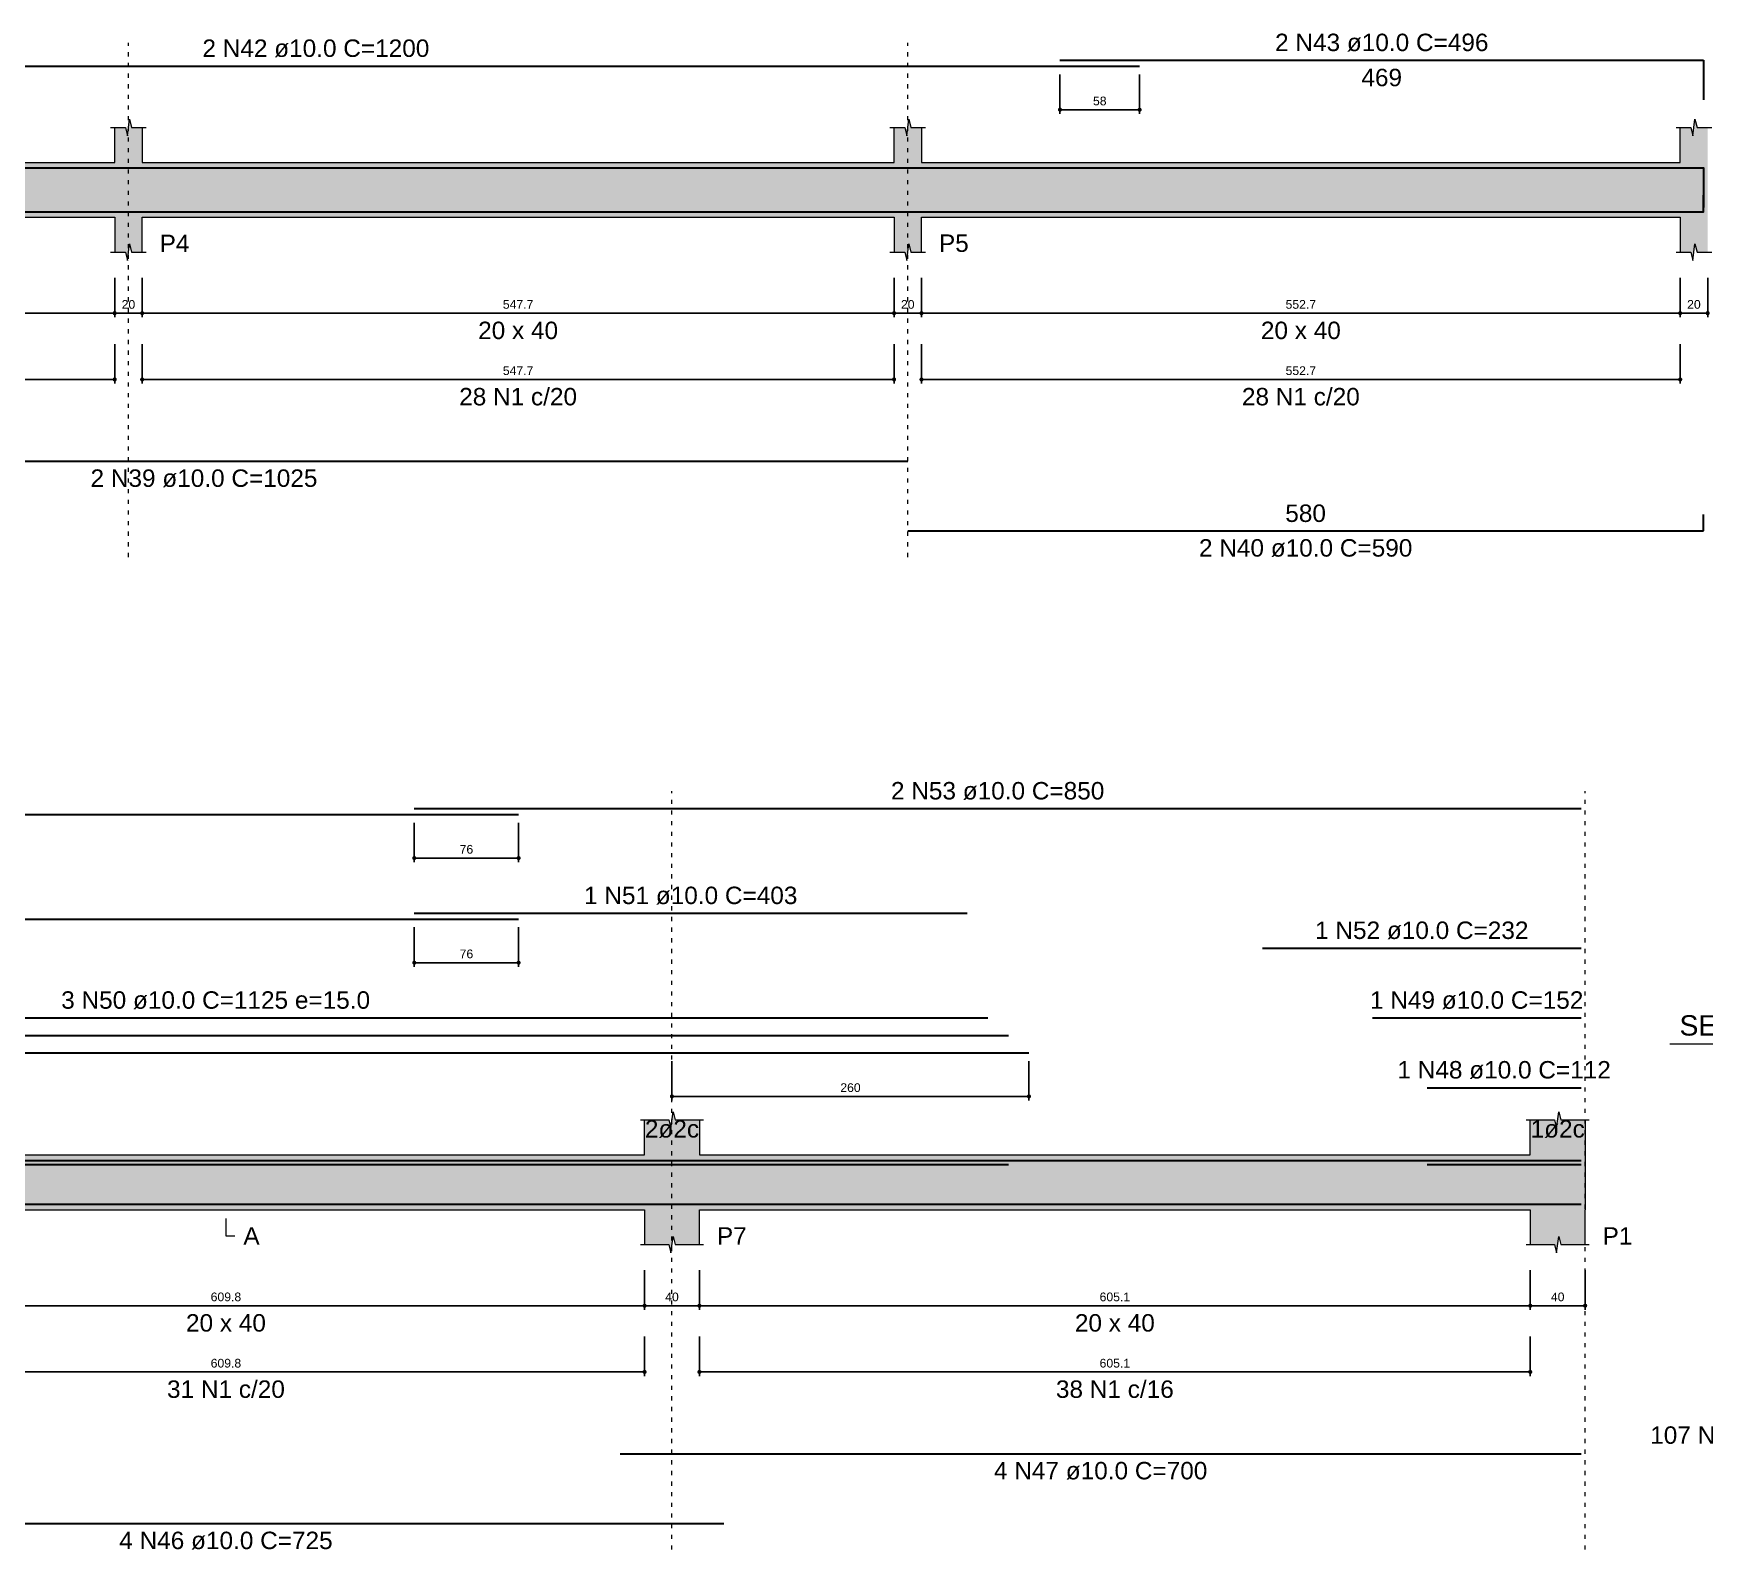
# Model space of a CAD drawing. Header units: millimetres. Extents: x 180 to 11148, y -1598 to 1045.
# Drawn here: x 1876.5 to 1917.08, y 3.89 to 40.71 of the extents above; entities that cross this region are included whole.
import ezdxf

# ---------------------------------------------------------------- set-up
doc = ezdxf.new("R2010")
doc.units = ezdxf.units.MM
doc.header["$MEASUREMENT"] = 0
doc.linetypes.add('DOT2', pattern=[3.175, 0, -3.175])
for name, color, linetype, lineweight in [('Descrição da armadura', 7, 'Continuous', 5), ('DT-Barras na forma', 2, 'Continuous', 30), ('DT-Barras rebatidas', 2, 'Continuous', 30), ('DT-Cotas', 9, 'Continuous', 5), ('DT-Forma', 5, 'Continuous', 5), ('DT-Hachura forma vigas', 252, 'Continuous', 5), ('DT-Pontilhado', 9, 'DOT2', 5), ('DT-Textos', 7, 'Continuous', 5), ('Textos armaduras', 7, 'Continuous', 5)]:
    doc.layers.add(name, color=color, linetype=linetype, lineweight=lineweight)
doc.styles.add('Arial', font='arial.ttf')
doc.dimstyles.new('UM_30.000000', dxfattribs={"dimtxt": 0.18, "dimasz": 0.1, "dimexe": 0.1, "dimexo": 0.2, "dimgap": 0, "dimtad": 1, "dimtih": 1, "dimtoh": 1, "dimdec": 1, "dimlfac": 30, "dimzin": 0, "dimdsep": 46, "dimtxsty": 'Standard', "dimcen": 0.09, "dimdle": 0.1, "dimadec": 1, "dimazin": 2, "dimtfac": 1, "dimtdec": 4, "dimtofl": 0, "dimtmove": 0, "dimatfit": 3, "dimfxl": 1, "dimtolj": 1, "dimarcsym": 0})

# ---------------------------------------------------------------- blocks, each defined once
blk = doc.blocks.new('_Dot')
at = {"color": 0, "linetype": 'ByBlock', "lineweight": -2}
blk.add_line((-0.5, 0), (-1, 0), dxfattribs=at)
at = {"color": 0, "linetype": 'ByBlock', "const_width": 0.5}
blk.add_lwpolyline([(-0.25, 0, 1), (0.25, 0, 1)], format="xyb", close=True, dxfattribs=at)
blk = doc.blocks.new('*D598')
at = {"layer": 'Defpoints', "color": 0, "transparency": 16777216}
for p in [(1865.143, 34.976), (1878.474, 34.976), (1878.474, 33.917)]:
    blk.add_point(p, dxfattribs=at)
at = {"layer": 'DT-Cotas', "color": 0, "lineweight": -2, "transparency": 16777216}
for p, q in [((1865.143, 34.776), (1865.143, 33.817)), ((1878.474, 34.776), (1878.474, 33.817)), ((1865.243, 33.917), (1878.374, 33.917))]:
    blk.add_line(p, q, dxfattribs=at)
at = {"layer": 'DT-Cotas', "color": 0, "lineweight": -2, "transparency": 16777216, "xscale": 0.1000000014901161, "yscale": 0.1000000014901161, "zscale": 0.1000000014901161, "rotation": 180}
blk.add_blockref('_Dot', (1865.143, 33.917), dxfattribs=at)
at = {"layer": 'DT-Cotas', "color": 0, "lineweight": -2, "transparency": 16777216, "xscale": 0.1000000014901161, "yscale": 0.1000000014901161, "zscale": 0.1000000014901161}
blk.add_blockref('_Dot', (1878.474, 33.917), dxfattribs=at)
at = {"layer": 'DT-Cotas', "transparency": 16777216, "insert": (1871.809, 34.129), "char_height": 0.2118, "attachment_point": 5, "rotation": 0.0057, "style": 'Arial'}
blk.add_mtext('\\A1;399.9', dxfattribs=at)
blk = doc.blocks.new('*D599')
at = {"layer": 'Defpoints', "color": 0, "transparency": 16777216}
for p in [(1878.474, 34.976), (1879.141, 34.976), (1879.141, 33.917)]:
    blk.add_point(p, dxfattribs=at)
at = {"layer": 'DT-Cotas', "color": 0, "lineweight": -2, "transparency": 16777216}
for p, q in [((1878.474, 34.776), (1878.474, 33.817)), ((1879.141, 34.776), (1879.141, 33.817)), ((1878.574, 33.917), (1879.041, 33.917))]:
    blk.add_line(p, q, dxfattribs=at)
at = {"layer": 'DT-Cotas', "color": 0, "lineweight": -2, "transparency": 16777216, "xscale": 0.1000000014901161, "yscale": 0.1000000014901161, "zscale": 0.1000000014901161, "rotation": 180}
blk.add_blockref('_Dot', (1878.474, 33.917), dxfattribs=at)
at = {"layer": 'DT-Cotas', "color": 0, "lineweight": -2, "transparency": 16777216, "xscale": 0.1000000014901161, "yscale": 0.1000000014901161, "zscale": 0.1000000014901161}
blk.add_blockref('_Dot', (1879.141, 33.917), dxfattribs=at)
at = {"layer": 'DT-Cotas', "transparency": 16777216, "insert": (1878.808, 34.129), "char_height": 0.2118, "attachment_point": 5, "rotation": 0.0057, "style": 'Arial'}
blk.add_mtext('\\A1;20', dxfattribs=at)
blk = doc.blocks.new('*D600')
at = {"layer": 'Defpoints', "color": 0, "transparency": 16777216}
for p in [(1879.141, 34.976), (1897.397, 34.976), (1897.397, 33.917)]:
    blk.add_point(p, dxfattribs=at)
at = {"layer": 'DT-Cotas', "color": 0, "lineweight": -2, "transparency": 16777216}
for p, q in [((1879.141, 34.776), (1879.141, 33.817)), ((1897.397, 34.776), (1897.397, 33.817)), ((1879.241, 33.917), (1897.297, 33.917))]:
    blk.add_line(p, q, dxfattribs=at)
at = {"layer": 'DT-Cotas', "color": 0, "lineweight": -2, "transparency": 16777216, "xscale": 0.1000000014901161, "yscale": 0.1000000014901161, "zscale": 0.1000000014901161, "rotation": 180}
blk.add_blockref('_Dot', (1879.141, 33.917), dxfattribs=at)
at = {"layer": 'DT-Cotas', "color": 0, "lineweight": -2, "transparency": 16777216, "xscale": 0.1000000014901161, "yscale": 0.1000000014901161, "zscale": 0.1000000014901161}
blk.add_blockref('_Dot', (1897.397, 33.917), dxfattribs=at)
at = {"layer": 'DT-Cotas', "transparency": 16777216, "insert": (1888.269, 34.129), "char_height": 0.2118, "attachment_point": 5, "rotation": 0.0057, "style": 'Arial'}
blk.add_mtext('\\A1;547.7', dxfattribs=at)
blk = doc.blocks.new('*D601')
at = {"layer": 'Defpoints', "color": 0, "transparency": 16777216}
for p in [(1897.397, 34.976), (1898.063, 34.976), (1898.063, 33.917)]:
    blk.add_point(p, dxfattribs=at)
at = {"layer": 'DT-Cotas', "color": 0, "lineweight": -2, "transparency": 16777216}
for p, q in [((1897.397, 34.776), (1897.397, 33.817)), ((1898.063, 34.776), (1898.063, 33.817)), ((1897.497, 33.917), (1897.963, 33.917))]:
    blk.add_line(p, q, dxfattribs=at)
at = {"layer": 'DT-Cotas', "color": 0, "lineweight": -2, "transparency": 16777216, "xscale": 0.1000000014901161, "yscale": 0.1000000014901161, "zscale": 0.1000000014901161, "rotation": 180}
blk.add_blockref('_Dot', (1897.397, 33.917), dxfattribs=at)
at = {"layer": 'DT-Cotas', "color": 0, "lineweight": -2, "transparency": 16777216, "xscale": 0.1000000014901161, "yscale": 0.1000000014901161, "zscale": 0.1000000014901161}
blk.add_blockref('_Dot', (1898.063, 33.917), dxfattribs=at)
at = {"layer": 'DT-Cotas', "transparency": 16777216, "insert": (1897.73, 34.129), "char_height": 0.2118, "attachment_point": 5, "rotation": 0.0057, "style": 'Arial'}
blk.add_mtext('\\A1;20', dxfattribs=at)
blk = doc.blocks.new('*D602')
at = {"layer": 'Defpoints', "color": 0, "transparency": 16777216}
for p in [(1898.063, 34.976), (1916.485, 34.976), (1916.485, 33.917)]:
    blk.add_point(p, dxfattribs=at)
at = {"layer": 'DT-Cotas', "color": 0, "lineweight": -2, "transparency": 16777216}
for p, q in [((1898.063, 34.776), (1898.063, 33.817)), ((1916.485, 34.776), (1916.485, 33.817)), ((1898.163, 33.917), (1916.385, 33.917))]:
    blk.add_line(p, q, dxfattribs=at)
at = {"layer": 'DT-Cotas', "color": 0, "lineweight": -2, "transparency": 16777216, "xscale": 0.1000000014901161, "yscale": 0.1000000014901161, "zscale": 0.1000000014901161, "rotation": 180}
blk.add_blockref('_Dot', (1898.063, 33.917), dxfattribs=at)
at = {"layer": 'DT-Cotas', "color": 0, "lineweight": -2, "transparency": 16777216, "xscale": 0.1000000014901161, "yscale": 0.1000000014901161, "zscale": 0.1000000014901161}
blk.add_blockref('_Dot', (1916.485, 33.917), dxfattribs=at)
at = {"layer": 'DT-Cotas', "transparency": 16777216, "insert": (1907.274, 34.129), "char_height": 0.2118, "attachment_point": 5, "rotation": 0.0057, "style": 'Arial'}
blk.add_mtext('\\A1;552.7', dxfattribs=at)
blk = doc.blocks.new('*D603')
at = {"layer": 'Defpoints', "color": 0, "transparency": 16777216}
for p in [(1916.485, 34.976), (1917.152, 34.976), (1917.152, 33.917)]:
    blk.add_point(p, dxfattribs=at)
at = {"layer": 'DT-Cotas', "color": 0, "lineweight": -2, "transparency": 16777216}
for p, q in [((1916.485, 34.776), (1916.485, 33.817)), ((1917.152, 34.776), (1917.152, 33.817)), ((1916.585, 33.917), (1917.052, 33.917))]:
    blk.add_line(p, q, dxfattribs=at)
at = {"layer": 'DT-Cotas', "color": 0, "lineweight": -2, "transparency": 16777216, "xscale": 0.1000000014901161, "yscale": 0.1000000014901161, "zscale": 0.1000000014901161, "rotation": 180}
blk.add_blockref('_Dot', (1916.485, 33.917), dxfattribs=at)
at = {"layer": 'DT-Cotas', "color": 0, "lineweight": -2, "transparency": 16777216, "xscale": 0.1000000014901161, "yscale": 0.1000000014901161, "zscale": 0.1000000014901161}
blk.add_blockref('_Dot', (1917.152, 33.917), dxfattribs=at)
at = {"layer": 'DT-Cotas', "transparency": 16777216, "insert": (1916.818, 34.129), "char_height": 0.2118, "attachment_point": 5, "rotation": 0.0057, "style": 'Arial'}
blk.add_mtext('\\A1;20', dxfattribs=at)
blk = doc.blocks.new('*D606')
at = {"layer": 'Defpoints', "color": 0, "transparency": 16777216}
for p in [(1865.143, 33.366), (1878.474, 33.366), (1878.474, 32.307)]:
    blk.add_point(p, dxfattribs=at)
at = {"layer": 'DT-Cotas', "color": 0, "lineweight": -2, "transparency": 16777216}
for p, q in [((1865.143, 33.166), (1865.143, 32.207)), ((1878.474, 33.166), (1878.474, 32.207)), ((1865.243, 32.307), (1878.374, 32.307))]:
    blk.add_line(p, q, dxfattribs=at)
at = {"layer": 'DT-Cotas', "color": 0, "lineweight": -2, "transparency": 16777216, "xscale": 0.1000000014901161, "yscale": 0.1000000014901161, "zscale": 0.1000000014901161, "rotation": 180}
blk.add_blockref('_Dot', (1865.143, 32.307), dxfattribs=at)
at = {"layer": 'DT-Cotas', "color": 0, "lineweight": -2, "transparency": 16777216, "xscale": 0.1000000014901161, "yscale": 0.1000000014901161, "zscale": 0.1000000014901161}
blk.add_blockref('_Dot', (1878.474, 32.307), dxfattribs=at)
at = {"layer": 'DT-Cotas', "transparency": 16777216, "insert": (1871.809, 32.519), "char_height": 0.2118, "attachment_point": 5, "rotation": 0.0057, "style": 'Arial'}
blk.add_mtext('\\A1;399.9', dxfattribs=at)
blk = doc.blocks.new('*D607')
at = {"layer": 'Defpoints', "color": 0, "transparency": 16777216}
for p in [(1879.141, 33.366), (1897.397, 33.366), (1897.397, 32.307)]:
    blk.add_point(p, dxfattribs=at)
at = {"layer": 'DT-Cotas', "color": 0, "lineweight": -2, "transparency": 16777216}
for p, q in [((1879.141, 33.166), (1879.141, 32.207)), ((1897.397, 33.166), (1897.397, 32.207)), ((1879.241, 32.307), (1897.297, 32.307))]:
    blk.add_line(p, q, dxfattribs=at)
at = {"layer": 'DT-Cotas', "color": 0, "lineweight": -2, "transparency": 16777216, "xscale": 0.1000000014901161, "yscale": 0.1000000014901161, "zscale": 0.1000000014901161, "rotation": 180}
blk.add_blockref('_Dot', (1879.141, 32.307), dxfattribs=at)
at = {"layer": 'DT-Cotas', "color": 0, "lineweight": -2, "transparency": 16777216, "xscale": 0.1000000014901161, "yscale": 0.1000000014901161, "zscale": 0.1000000014901161}
blk.add_blockref('_Dot', (1897.397, 32.307), dxfattribs=at)
at = {"layer": 'DT-Cotas', "transparency": 16777216, "insert": (1888.269, 32.519), "char_height": 0.2118, "attachment_point": 5, "rotation": 0.0057, "style": 'Arial'}
blk.add_mtext('\\A1;547.7', dxfattribs=at)
blk = doc.blocks.new('*D608')
at = {"layer": 'Defpoints', "color": 0, "transparency": 16777216}
for p in [(1898.063, 33.366), (1916.485, 33.366), (1916.485, 32.307)]:
    blk.add_point(p, dxfattribs=at)
at = {"layer": 'DT-Cotas', "color": 0, "lineweight": -2, "transparency": 16777216}
for p, q in [((1898.063, 33.166), (1898.063, 32.207)), ((1916.485, 33.166), (1916.485, 32.207)), ((1898.163, 32.307), (1916.385, 32.307))]:
    blk.add_line(p, q, dxfattribs=at)
at = {"layer": 'DT-Cotas', "color": 0, "lineweight": -2, "transparency": 16777216, "xscale": 0.1000000014901161, "yscale": 0.1000000014901161, "zscale": 0.1000000014901161, "rotation": 180}
blk.add_blockref('_Dot', (1898.063, 32.307), dxfattribs=at)
at = {"layer": 'DT-Cotas', "color": 0, "lineweight": -2, "transparency": 16777216, "xscale": 0.1000000014901161, "yscale": 0.1000000014901161, "zscale": 0.1000000014901161}
blk.add_blockref('_Dot', (1916.485, 32.307), dxfattribs=at)
at = {"layer": 'DT-Cotas', "transparency": 16777216, "insert": (1907.274, 32.519), "char_height": 0.2118, "attachment_point": 5, "rotation": 0.0057, "style": 'Arial'}
blk.add_mtext('\\A1;552.7', dxfattribs=at)
blk = doc.blocks.new('*D611')
at = {"layer": 'Defpoints', "color": 0, "transparency": 16777216}
for p in [(1901.426, 39.918), (1903.359, 39.918), (1903.359, 38.859)]:
    blk.add_point(p, dxfattribs=at)
at = {"layer": 'DT-Cotas', "color": 0, "lineweight": -2, "transparency": 16777216}
for p, q in [((1901.426, 39.718), (1901.426, 38.759)), ((1903.359, 39.718), (1903.359, 38.759)), ((1901.526, 38.859), (1903.259, 38.859))]:
    blk.add_line(p, q, dxfattribs=at)
at = {"layer": 'DT-Cotas', "color": 0, "lineweight": -2, "transparency": 16777216, "xscale": 0.1000000014901161, "yscale": 0.1000000014901161, "zscale": 0.1000000014901161, "rotation": 180}
blk.add_blockref('_Dot', (1901.426, 38.859), dxfattribs=at)
at = {"layer": 'DT-Cotas', "color": 0, "lineweight": -2, "transparency": 16777216, "xscale": 0.1000000014901161, "yscale": 0.1000000014901161, "zscale": 0.1000000014901161}
blk.add_blockref('_Dot', (1903.359, 38.859), dxfattribs=at)
at = {"layer": 'DT-Cotas', "transparency": 16777216, "insert": (1902.392, 39.07), "char_height": 0.2118, "attachment_point": 5, "rotation": 0.0057, "style": 'Arial'}
blk.add_mtext('\\A1;58', dxfattribs=at)
blk = doc.blocks.new('*D660')
at = {"layer": 'Defpoints', "color": 0, "transparency": 16777216}
for p in [(1871.012, 10.869), (1891.339, 10.869), (1891.339, 9.81)]:
    blk.add_point(p, dxfattribs=at)
at = {"layer": 'DT-Cotas', "color": 0, "lineweight": -2, "transparency": 16777216}
for p, q in [((1871.012, 10.669), (1871.012, 9.71)), ((1891.339, 10.669), (1891.339, 9.71)), ((1871.112, 9.81), (1891.239, 9.81))]:
    blk.add_line(p, q, dxfattribs=at)
at = {"layer": 'DT-Cotas', "color": 0, "lineweight": -2, "transparency": 16777216, "xscale": 0.1000000014901161, "yscale": 0.1000000014901161, "zscale": 0.1000000014901161, "rotation": 180}
blk.add_blockref('_Dot', (1871.012, 9.81), dxfattribs=at)
at = {"layer": 'DT-Cotas', "color": 0, "lineweight": -2, "transparency": 16777216, "xscale": 0.1000000014901161, "yscale": 0.1000000014901161, "zscale": 0.1000000014901161}
blk.add_blockref('_Dot', (1891.339, 9.81), dxfattribs=at)
at = {"layer": 'DT-Cotas', "transparency": 16777216, "insert": (1881.175, 10.022), "char_height": 0.2118, "attachment_point": 5, "rotation": 0.0057, "style": 'Arial'}
blk.add_mtext('\\A1;609.8', dxfattribs=at)
blk = doc.blocks.new('*D661')
at = {"layer": 'Defpoints', "color": 0, "transparency": 16777216}
for p in [(1891.339, 10.869), (1892.672, 10.869), (1892.672, 9.81)]:
    blk.add_point(p, dxfattribs=at)
at = {"layer": 'DT-Cotas', "color": 0, "lineweight": -2, "transparency": 16777216}
for p, q in [((1891.339, 10.669), (1891.339, 9.71)), ((1892.672, 10.669), (1892.672, 9.71)), ((1891.439, 9.81), (1892.572, 9.81))]:
    blk.add_line(p, q, dxfattribs=at)
at = {"layer": 'DT-Cotas', "color": 0, "lineweight": -2, "transparency": 16777216, "xscale": 0.1000000014901161, "yscale": 0.1000000014901161, "zscale": 0.1000000014901161, "rotation": 180}
blk.add_blockref('_Dot', (1891.339, 9.81), dxfattribs=at)
at = {"layer": 'DT-Cotas', "color": 0, "lineweight": -2, "transparency": 16777216, "xscale": 0.1000000014901161, "yscale": 0.1000000014901161, "zscale": 0.1000000014901161}
blk.add_blockref('_Dot', (1892.672, 9.81), dxfattribs=at)
at = {"layer": 'DT-Cotas', "transparency": 16777216, "insert": (1892.005, 10.022), "char_height": 0.2118, "attachment_point": 5, "rotation": 0.0057, "style": 'Arial'}
blk.add_mtext('\\A1;40', dxfattribs=at)
blk = doc.blocks.new('*D662')
at = {"layer": 'Defpoints', "color": 0, "transparency": 16777216}
for p in [(1892.672, 10.869), (1912.843, 10.869), (1912.843, 9.81)]:
    blk.add_point(p, dxfattribs=at)
at = {"layer": 'DT-Cotas', "color": 0, "lineweight": -2, "transparency": 16777216}
for p, q in [((1892.672, 10.669), (1892.672, 9.71)), ((1912.843, 10.669), (1912.843, 9.71)), ((1892.772, 9.81), (1912.743, 9.81))]:
    blk.add_line(p, q, dxfattribs=at)
at = {"layer": 'DT-Cotas', "color": 0, "lineweight": -2, "transparency": 16777216, "xscale": 0.1000000014901161, "yscale": 0.1000000014901161, "zscale": 0.1000000014901161, "rotation": 180}
blk.add_blockref('_Dot', (1892.672, 9.81), dxfattribs=at)
at = {"layer": 'DT-Cotas', "color": 0, "lineweight": -2, "transparency": 16777216, "xscale": 0.1000000014901161, "yscale": 0.1000000014901161, "zscale": 0.1000000014901161}
blk.add_blockref('_Dot', (1912.843, 9.81), dxfattribs=at)
at = {"layer": 'DT-Cotas', "transparency": 16777216, "insert": (1902.758, 10.022), "char_height": 0.2118, "attachment_point": 5, "rotation": 0.0057, "style": 'Arial'}
blk.add_mtext('\\A1;605.1', dxfattribs=at)
blk = doc.blocks.new('*D663')
at = {"layer": 'Defpoints', "color": 0, "transparency": 16777216}
for p in [(1912.843, 10.869), (1914.177, 10.869), (1914.177, 9.81)]:
    blk.add_point(p, dxfattribs=at)
at = {"layer": 'DT-Cotas', "color": 0, "lineweight": -2, "transparency": 16777216}
for p, q in [((1912.843, 10.669), (1912.843, 9.71)), ((1914.177, 10.669), (1914.177, 9.71)), ((1912.943, 9.81), (1914.077, 9.81))]:
    blk.add_line(p, q, dxfattribs=at)
at = {"layer": 'DT-Cotas', "color": 0, "lineweight": -2, "transparency": 16777216, "xscale": 0.1000000014901161, "yscale": 0.1000000014901161, "zscale": 0.1000000014901161, "rotation": 180}
blk.add_blockref('_Dot', (1912.843, 9.81), dxfattribs=at)
at = {"layer": 'DT-Cotas', "color": 0, "lineweight": -2, "transparency": 16777216, "xscale": 0.1000000014901161, "yscale": 0.1000000014901161, "zscale": 0.1000000014901161}
blk.add_blockref('_Dot', (1914.177, 9.81), dxfattribs=at)
at = {"layer": 'DT-Cotas', "transparency": 16777216, "insert": (1913.51, 10.022), "char_height": 0.2118, "attachment_point": 5, "rotation": 0.0057, "style": 'Arial'}
blk.add_mtext('\\A1;40', dxfattribs=at)
blk = doc.blocks.new('*D665')
at = {"layer": 'Defpoints', "color": 0, "transparency": 16777216}
for p in [(1871.012, 9.26), (1891.339, 9.26), (1891.339, 8.201)]:
    blk.add_point(p, dxfattribs=at)
at = {"layer": 'DT-Cotas', "color": 0, "lineweight": -2, "transparency": 16777216}
for p, q in [((1871.012, 9.06), (1871.012, 8.101)), ((1891.339, 9.06), (1891.339, 8.101)), ((1871.112, 8.201), (1891.239, 8.201))]:
    blk.add_line(p, q, dxfattribs=at)
at = {"layer": 'DT-Cotas', "color": 0, "lineweight": -2, "transparency": 16777216, "xscale": 0.1000000014901161, "yscale": 0.1000000014901161, "zscale": 0.1000000014901161, "rotation": 180}
blk.add_blockref('_Dot', (1871.012, 8.201), dxfattribs=at)
at = {"layer": 'DT-Cotas', "color": 0, "lineweight": -2, "transparency": 16777216, "xscale": 0.1000000014901161, "yscale": 0.1000000014901161, "zscale": 0.1000000014901161}
blk.add_blockref('_Dot', (1891.339, 8.201), dxfattribs=at)
at = {"layer": 'DT-Cotas', "transparency": 16777216, "insert": (1881.175, 8.412), "char_height": 0.2118, "attachment_point": 5, "rotation": 0.0057, "style": 'Arial'}
blk.add_mtext('\\A1;609.8', dxfattribs=at)
blk = doc.blocks.new('*D666')
at = {"layer": 'Defpoints', "color": 0, "transparency": 16777216}
for p in [(1892.672, 9.26), (1912.843, 9.26), (1912.843, 8.201)]:
    blk.add_point(p, dxfattribs=at)
at = {"layer": 'DT-Cotas', "color": 0, "lineweight": -2, "transparency": 16777216}
for p, q in [((1892.672, 9.06), (1892.672, 8.101)), ((1912.843, 9.06), (1912.843, 8.101)), ((1892.772, 8.201), (1912.743, 8.201))]:
    blk.add_line(p, q, dxfattribs=at)
at = {"layer": 'DT-Cotas', "color": 0, "lineweight": -2, "transparency": 16777216, "xscale": 0.1000000014901161, "yscale": 0.1000000014901161, "zscale": 0.1000000014901161, "rotation": 180}
blk.add_blockref('_Dot', (1892.672, 8.201), dxfattribs=at)
at = {"layer": 'DT-Cotas', "color": 0, "lineweight": -2, "transparency": 16777216, "xscale": 0.1000000014901161, "yscale": 0.1000000014901161, "zscale": 0.1000000014901161}
blk.add_blockref('_Dot', (1912.843, 8.201), dxfattribs=at)
at = {"layer": 'DT-Cotas', "transparency": 16777216, "insert": (1902.758, 8.412), "char_height": 0.2118, "attachment_point": 5, "rotation": 0.0057, "style": 'Arial'}
blk.add_mtext('\\A1;605.1', dxfattribs=at)
blk = doc.blocks.new('*D667')
at = {"layer": 'Defpoints', "color": 0, "transparency": 16777216}
for p in [(1892.005, 15.952), (1900.672, 15.952), (1900.672, 14.893)]:
    blk.add_point(p, dxfattribs=at)
at = {"layer": 'DT-Cotas', "color": 0, "lineweight": -2, "transparency": 16777216}
for p, q in [((1892.005, 15.752), (1892.005, 14.793)), ((1900.672, 15.752), (1900.672, 14.793)), ((1892.105, 14.893), (1900.572, 14.893))]:
    blk.add_line(p, q, dxfattribs=at)
at = {"layer": 'DT-Cotas', "color": 0, "lineweight": -2, "transparency": 16777216, "xscale": 0.1000000014901161, "yscale": 0.1000000014901161, "zscale": 0.1000000014901161, "rotation": 180}
blk.add_blockref('_Dot', (1892.005, 14.893), dxfattribs=at)
at = {"layer": 'DT-Cotas', "color": 0, "lineweight": -2, "transparency": 16777216, "xscale": 0.1000000014901161, "yscale": 0.1000000014901161, "zscale": 0.1000000014901161}
blk.add_blockref('_Dot', (1900.672, 14.893), dxfattribs=at)
at = {"layer": 'DT-Cotas', "transparency": 16777216, "insert": (1896.339, 15.105), "char_height": 0.2118, "attachment_point": 5, "rotation": 0.0057, "style": 'Arial'}
blk.add_mtext('\\A1;260', dxfattribs=at)
blk = doc.blocks.new('*D668')
at = {"layer": 'Defpoints', "color": 0, "transparency": 16777216}
for p in [(1885.748, 19.2), (1888.281, 19.2), (1888.281, 18.141)]:
    blk.add_point(p, dxfattribs=at)
at = {"layer": 'DT-Cotas', "color": 0, "lineweight": -2, "transparency": 16777216}
for p, q in [((1885.748, 19), (1885.748, 18.041)), ((1888.281, 19), (1888.281, 18.041)), ((1885.848, 18.141), (1888.181, 18.141))]:
    blk.add_line(p, q, dxfattribs=at)
at = {"layer": 'DT-Cotas', "color": 0, "lineweight": -2, "transparency": 16777216, "xscale": 0.1000000014901161, "yscale": 0.1000000014901161, "zscale": 0.1000000014901161, "rotation": 180}
blk.add_blockref('_Dot', (1885.748, 18.141), dxfattribs=at)
at = {"layer": 'DT-Cotas', "color": 0, "lineweight": -2, "transparency": 16777216, "xscale": 0.1000000014901161, "yscale": 0.1000000014901161, "zscale": 0.1000000014901161}
blk.add_blockref('_Dot', (1888.281, 18.141), dxfattribs=at)
at = {"layer": 'DT-Cotas', "transparency": 16777216, "insert": (1887.014, 18.353), "char_height": 0.2118, "attachment_point": 5, "rotation": 0.0057, "style": 'Arial'}
blk.add_mtext('\\A1;76', dxfattribs=at)
blk = doc.blocks.new('*D669')
at = {"layer": 'Defpoints', "color": 0, "transparency": 16777216}
for p in [(1885.748, 21.741), (1888.281, 21.741), (1888.281, 20.682)]:
    blk.add_point(p, dxfattribs=at)
at = {"layer": 'DT-Cotas', "color": 0, "lineweight": -2, "transparency": 16777216}
for p, q in [((1885.748, 21.541), (1885.748, 20.582)), ((1888.281, 21.541), (1888.281, 20.582)), ((1885.848, 20.682), (1888.181, 20.682))]:
    blk.add_line(p, q, dxfattribs=at)
at = {"layer": 'DT-Cotas', "color": 0, "lineweight": -2, "transparency": 16777216, "xscale": 0.1000000014901161, "yscale": 0.1000000014901161, "zscale": 0.1000000014901161, "rotation": 180}
blk.add_blockref('_Dot', (1885.748, 20.682), dxfattribs=at)
at = {"layer": 'DT-Cotas', "color": 0, "lineweight": -2, "transparency": 16777216, "xscale": 0.1000000014901161, "yscale": 0.1000000014901161, "zscale": 0.1000000014901161}
blk.add_blockref('_Dot', (1888.281, 20.682), dxfattribs=at)
at = {"layer": 'DT-Cotas', "transparency": 16777216, "insert": (1887.014, 20.894), "char_height": 0.2118, "attachment_point": 5, "rotation": 0.0057, "style": 'Arial'}
blk.add_mtext('\\A1;76', dxfattribs=at)

msp = doc.modelspace()

# ---------------------------------------------------------------- hatches: boundary and pattern name
at = {"layer": 'DT-Hachura forma vigas', "linetype": 'Continuous'}
for points in [[(1917.1517, 35.3993), (1917.1517, 36.2467), (1917.1517, 37.58), (1917.1517, 38.4273), (1916.8934, 38.4273), (1916.8434, 38.6273), (1916.7934, 38.2273), (1916.7434, 38.4273), (1916.485, 38.4273), (1916.485, 37.58), (1898.0634, 37.58), (1898.0634, 38.4273), (1897.805, 38.4273), (1897.755, 38.6273), (1897.705, 38.2273), (1897.655, 38.4273), (1897.3967, 38.4273), (1897.3967, 37.58), (1879.141, 37.58), (1879.141, 38.4273), (1878.8827, 38.4273), (1878.8327, 38.6273), (1878.7827, 38.2273), (1878.7327, 38.4273), (1878.4744, 38.4273), (1878.4744, 37.58), (1865.143, 37.58), (1865.143, 38.4273), (1864.8847, 38.4273), (1864.8347, 38.6273), (1864.7847, 38.2273), (1864.7347, 38.4273), (1864.4764, 38.4273), (1864.4764, 37.58), (1846.0654, 37.58), (1846.0654, 38.4273), (1845.807, 38.4273), (1845.757, 38.6273), (1845.707, 38.2273), (1845.657, 38.4273), (1845.3987, 38.4273), (1845.3987, 37.58), (1826.8184, 37.58), (1826.8184, 38.4273), (1826.56, 38.4273), (1826.51, 38.6273), (1826.46, 38.2273), (1826.41, 38.4273), (1826.1517, 38.4273), (1826.1517, 37.58), (1826.1517, 36.2467), (1826.1517, 35.3993), (1826.41, 35.3993), (1826.46, 35.1993), (1826.51, 35.5993), (1826.56, 35.3993), (1826.8184, 35.3993), (1826.8184, 36.2467), (1845.3987, 36.2467), (1845.3987, 35.3993), (1845.657, 35.3993), (1845.707, 35.1993), (1845.757, 35.5993), (1845.807, 35.3993), (1846.0654, 35.3993), (1846.0654, 36.2467), (1864.4764, 36.2467), (1864.4764, 35.3993), (1864.7347, 35.3993), (1864.7847, 35.1993), (1864.8347, 35.5993), (1864.8847, 35.3993), (1865.143, 35.3993), (1865.143, 36.2467), (1878.4744, 36.2467), (1878.4744, 35.3993), (1878.7327, 35.3993), (1878.7827, 35.1993), (1878.8327, 35.5993), (1878.8827, 35.3993), (1879.141, 35.3993), (1879.141, 36.2467), (1897.3967, 36.2467), (1897.3967, 35.3993), (1897.655, 35.3993), (1897.705, 35.1993), (1897.755, 35.5993), (1897.805, 35.3993), (1898.0634, 35.3993), (1898.0634, 36.2467), (1916.485, 36.2467), (1916.485, 35.3993), (1916.7434, 35.3993), (1916.7934, 35.1993), (1916.8434, 35.5993), (1916.8934, 35.3993), (1917.1517, 35.3993)], [(1914.1767, 11.2927), (1914.1767, 12.14), (1914.1767, 13.4733), (1914.1767, 14.3207), (1913.585, 14.3207), (1913.535, 14.5207), (1913.485, 14.1207), (1913.435, 14.3207), (1912.8433, 14.3207), (1912.8433, 13.4733), (1892.672, 13.4733), (1892.672, 14.3207), (1892.0803, 14.3207), (1892.0303, 14.5207), (1891.9803, 14.1207), (1891.9303, 14.3207), (1891.3387, 14.3207), (1891.3387, 13.4733), (1871.012, 13.4733), (1871.012, 14.3207), (1870.4203, 14.3207), (1870.3703, 14.5207), (1870.3203, 14.1207), (1870.2703, 14.3207), (1869.6787, 14.3207), (1869.6787, 13.4733), (1849.5143, 13.4733), (1849.5143, 14.3207), (1848.9227, 14.3207), (1848.8727, 14.5207), (1848.8227, 14.1207), (1848.7727, 14.3207), (1848.181, 14.3207), (1848.181, 13.4733), (1848.181, 12.14), (1848.181, 11.2927), (1848.7727, 11.2927), (1848.8227, 11.0927), (1848.8727, 11.4927), (1848.9227, 11.2927), (1849.5143, 11.2927), (1849.5143, 12.14), (1869.6787, 12.14), (1869.6787, 11.2927), (1870.2703, 11.2927), (1870.3203, 11.0927), (1870.3703, 11.4927), (1870.4203, 11.2927), (1871.012, 11.2927), (1871.012, 12.14), (1891.3387, 12.14), (1891.3387, 11.2927), (1891.9303, 11.2927), (1891.9803, 11.0927), (1892.0303, 11.4927), (1892.0803, 11.2927), (1892.672, 11.2927), (1892.672, 12.14), (1912.8433, 12.14), (1912.8433, 11.2927), (1913.435, 11.2927), (1913.485, 11.0927), (1913.535, 11.4927), (1913.585, 11.2927), (1914.1767, 11.2927)]]:
    msp.add_hatch(color=256, dxfattribs=at).paths.add_polyline_path(points)

# ---------------------------------------------------------------- linework, layer by layer
at = {"layer": 'DT-Barras na forma'}
for points in [[(1863.3591, 37.4467), (1903.3591, 37.4467)], [(1901.4258, 37.4467), (1917.0517, 37.4467), (1917.0517, 36.4874)], [(1897.73, 36.38), (1917.0517, 36.38), (1917.0517, 36.78)], [(1863.5541, 36.38), (1897.73, 36.38)], [(1848.281, 13.34), (1888.281, 13.34)], [(1848.281, 13.34), (1888.281, 13.34)], [(1862.1787, 13.24), (1899.672, 13.24)], [(1862.6787, 13.24), (1900.172, 13.24)], [(1863.1787, 13.34), (1900.672, 13.34)], [(1885.7477, 13.34), (1899.172, 13.34)], [(1885.7477, 13.34), (1914.0767, 13.34)], [(1906.3433, 13.34), (1914.0767, 13.34)], [(1909.01, 13.34), (1914.0767, 13.34)], [(1910.3433, 13.24), (1914.0767, 13.24)], [(1869.0897, 12.2733), (1893.2609, 12.2733)], [(1890.7497, 12.2733), (1914.0767, 12.2733)]]:
    msp.add_lwpolyline(points, dxfattribs=at)
at = {"layer": 'DT-Barras rebatidas'}
for p, q in [((1863.3591, 39.9177), (1903.3591, 39.9177)), ((1901.4258, 40.0589), (1917.0517, 40.0589)), ((1917.0517, 40.0589), (1917.0517, 39.0996)), ((1863.5541, 30.3225), (1897.73, 30.3225)), ((1917.0517, 28.6281), (1917.0517, 29.0281)), ((1897.73, 28.6281), (1917.0517, 28.6281)), ((1848.281, 21.7414), (1888.281, 21.7414)), ((1885.7477, 21.8826), (1914.0767, 21.8826)), ((1848.281, 19.1998), (1888.281, 19.1998)), ((1885.7477, 19.341), (1899.172, 19.341)), ((1906.3433, 18.4938), (1914.0767, 18.4938)), ((1862.1787, 16.7994), (1899.672, 16.7994)), ((1909.01, 16.7994), (1914.0767, 16.7994)), ((1910.3433, 15.105), (1914.0767, 15.105)), ((1890.7497, 6.2158), (1914.0767, 6.2158)), ((1869.0897, 4.5214), (1893.2609, 4.5214))]:
    msp.add_line(p, q, dxfattribs=at)
for points in [[(1862.6787, 16.3758), (1900.172, 16.3758)], [(1863.1787, 15.9522), (1900.672, 15.9522)]]:
    msp.add_lwpolyline(points, dxfattribs=at)
at = {"layer": 'DT-Forma'}
for p, q in [((1878.7827, 38.2272), (1878.8327, 38.6272)), ((1878.8327, 38.6272), (1878.8827, 38.4272)), ((1897.705, 38.2272), (1897.755, 38.6272)), ((1897.755, 38.6272), (1897.805, 38.4272)), ((1916.7934, 38.2272), (1916.8434, 38.6272)), ((1916.8434, 38.6272), (1916.8934, 38.4272)), ((1878.3744, 38.4272), (1878.7327, 38.4272)), ((1878.4744, 37.58), (1878.4744, 38.4272)), ((1878.7327, 38.4272), (1878.7827, 38.2272)), ((1878.8827, 38.4272), (1879.241, 38.4272)), ((1879.141, 38.4272), (1879.141, 37.58)), ((1897.2967, 38.4272), (1897.655, 38.4272)), ((1897.3967, 37.58), (1897.3967, 38.4272)), ((1897.655, 38.4272), (1897.705, 38.2272)), ((1897.805, 38.4272), (1898.1634, 38.4272)), ((1898.0634, 38.4272), (1898.0634, 37.58)), ((1916.385, 38.4272), (1916.7434, 38.4272)), ((1916.485, 37.58), (1916.485, 38.4272)), ((1916.7434, 38.4272), (1916.7934, 38.2272)), ((1916.8934, 38.4272), (1917.2517, 38.4272)), ((1865.143, 37.58), (1878.4744, 37.58)), ((1879.141, 37.58), (1897.3967, 37.58)), ((1898.0634, 37.58), (1916.485, 37.58)), ((1865.143, 36.2467), (1878.4744, 36.2467)), ((1878.4744, 36.2467), (1878.4744, 35.3995)), ((1879.141, 35.3995), (1879.141, 36.2467)), ((1879.141, 36.2467), (1897.3967, 36.2467)), ((1897.3967, 36.2467), (1897.3967, 35.3995)), ((1898.0634, 35.3995), (1898.0634, 36.2467)), ((1898.0634, 36.2467), (1916.485, 36.2467)), ((1916.485, 36.2467), (1916.485, 35.3995)), ((1878.3744, 35.3995), (1878.7327, 35.3995)), ((1878.7327, 35.3995), (1878.7827, 35.1995)), ((1878.7827, 35.1995), (1878.8327, 35.5995)), ((1878.8327, 35.5995), (1878.8827, 35.3995)), ((1878.8827, 35.3995), (1879.241, 35.3995)), ((1897.2967, 35.3995), (1897.655, 35.3995)), ((1897.655, 35.3995), (1897.705, 35.1995)), ((1897.705, 35.1995), (1897.755, 35.5995)), ((1897.755, 35.5995), (1897.805, 35.3995)), ((1897.805, 35.3995), (1898.1634, 35.3995)), ((1916.385, 35.3995), (1916.7434, 35.3995)), ((1916.7434, 35.3995), (1916.7934, 35.1995)), ((1916.7934, 35.1995), (1916.8434, 35.5995)), ((1916.8434, 35.5995), (1916.8934, 35.3995)), ((1916.8934, 35.3995), (1917.2517, 35.3995)), ((1891.2387, 14.3205), (1891.9303, 14.3205)), ((1891.3387, 13.4733), (1891.3387, 14.3205)), ((1891.9303, 14.3205), (1891.9803, 14.1205)), ((1891.9803, 14.1205), (1892.0303, 14.5205)), ((1892.0303, 14.5205), (1892.0803, 14.3205)), ((1892.0803, 14.3205), (1892.772, 14.3205)), ((1892.672, 14.3205), (1892.672, 13.4733)), ((1912.7433, 14.3205), (1913.435, 14.3205)), ((1912.8433, 13.4733), (1912.8433, 14.3205)), ((1913.435, 14.3205), (1913.485, 14.1205)), ((1913.485, 14.1205), (1913.535, 14.5205)), ((1913.535, 14.5205), (1913.585, 14.3205)), ((1913.585, 14.3205), (1914.2767, 14.3205)), ((1914.1767, 14.3205), (1914.1767, 13.4733)), ((1871.012, 13.4733), (1891.3387, 13.4733)), ((1892.672, 13.4733), (1912.8433, 13.4733)), ((1871.012, 12.14), (1891.3387, 12.14)), ((1891.3387, 12.14), (1891.3387, 11.2928)), ((1892.672, 11.2928), (1892.672, 12.14)), ((1892.672, 12.14), (1912.8433, 12.14)), ((1912.8433, 12.14), (1912.8433, 11.2928)), ((1914.1767, 11.2928), (1914.1767, 12.14)), ((1891.9803, 11.0928), (1892.0303, 11.4928)), ((1892.0303, 11.4928), (1892.0803, 11.2928)), ((1913.485, 11.0928), (1913.535, 11.4928)), ((1913.535, 11.4928), (1913.585, 11.2928)), ((1891.2387, 11.2928), (1891.9303, 11.2928)), ((1891.9303, 11.2928), (1891.9803, 11.0928)), ((1892.0803, 11.2928), (1892.772, 11.2928)), ((1912.7433, 11.2928), (1913.435, 11.2928)), ((1913.435, 11.2928), (1913.485, 11.0928)), ((1913.585, 11.2928), (1914.2767, 11.2928))]:
    msp.add_line(p, q, dxfattribs=at)
at = {"layer": 'DT-Forma', "linetype": 'Continuous'}
msp.add_line((1914.1767, 13.4733), (1914.1767, 12.14), dxfattribs=at)
at = {"layer": 'DT-Pontilhado', "ltscale": 0.05}
for p, q in [((1878.8077, 27.9927), (1878.8077, 40.4825)), ((1897.73, 27.9927), (1897.73, 40.4825)), ((1892.0053, 3.886), (1892.0053, 22.3062)), ((1914.1767, 3.886), (1914.1767, 22.3062))]:
    msp.add_line(p, q, dxfattribs=at)
at = {"layer": 'DT-Textos'}
msp.add_line((1916.2289, 16.1698), (1920.4649, 16.1698), dxfattribs=at)
msp.add_lwpolyline([(1881.1753, 11.9282), (1881.1753, 11.5046), (1881.3871, 11.5046)], dxfattribs=at)

# ---------------------------------------------------------------- texts
at = {"layer": 'Descrição da armadura', "linetype": 'Continuous', "char_height": 0.4236, "attachment_point": 8, "line_spacing_factor": 0.798, "style": 'Arial'}
for s, insert, width in [('2 N43 ø10.0 C=496', (1909.2387, 40.2707), 10.389305), ('2 N42 ø10.0 C=1200', (1883.3591, 40.1295), 11.049211), ('28 N1 c/20', (1888.2689, 31.6718), 5.738683), ('28 N1 c/20', (1907.2742, 31.6718), 5.738683), ('2 N39 ø10.0 C=1025', (1880.642, 29.6871), 11.049211), ('2 N40 ø10.0 C=590', (1907.3909, 27.9927), 10.389305), ('2 N53 ø10.0 C=850', (1899.9122, 22.0944), 10.389305), ('1 N51 ø10.0 C=403', (1892.4598, 19.5528), 10.389305), ('1 N52 ø10.0 C=232', (1910.21, 18.7056), 10.389305), ('3 N50 ø10.0 C=1125 e=15.0', (1880.9253, 17.0112), 15.041086), ('1 N49 ø10.0 C=152', (1911.5433, 17.0112), 10.389305), ('1 N48 ø10.0 C=112', (1912.21, 15.3168), 10.389305), ('31 N1 c/20', (1881.1753, 7.5651), 5.738683), ('38 N1 c/16', (1902.7577, 7.5651), 5.738683), ('4 N47 ø10.0 C=700', (1902.4132, 5.5804), 10.389305), ('4 N46 ø10.0 C=725', (1881.1753, 3.886), 10.389305)]:
    msp.add_mtext(s, dxfattribs=dict(at, insert=insert, width=width))
at = {"layer": 'Descrição da armadura', "color": 7, "linetype": 'Continuous', "insert": (1918.3469, 6.444), "char_height": 0.4236, "width": 10.389305, "attachment_point": 8, "line_spacing_factor": 0.798, "style": 'Arial'}
msp.add_mtext('107 N1 ø5.0 C=107', dxfattribs=at)
at = {"layer": 'DT-Textos', "line_spacing_factor": 0.798, "style": 'Arial'}
for s, insert, char_height, width, attachment_point in [('P4', (1879.5646, 35.3995), 0.4236, 1.351658, 7), ('P5', (1898.487, 35.3995), 0.4236, 1.351658, 7), ('20 x 40', (1888.2689, 33.2815), 0.4236, 3.624925, 8), ('20 x 40', (1907.2742, 33.2815), 0.4236, 3.624925, 8), ('SEÇÃO A-A', (1918.347, 16.2187), 0.4942, 8.023973, 8), ('2ø2c ', (1892.0053, 13.8828), 0.4236, 2.763749, 8), ('1ø2c ', (1913.51, 13.8828), 0.4236, 2.763749, 8), ('A', (1881.5989, 11.2928), 0.4236, 0.737072, 7), ('P7', (1893.0956, 11.2928), 0.4236, 1.351658, 7), ('P1', (1914.6003, 11.2928), 0.4236, 1.351658, 7), ('20 x 40', (1881.1753, 9.1748), 0.4236, 3.624925, 8), ('20 x 40', (1902.7577, 9.1748), 0.4236, 3.624925, 8)]:
    msp.add_mtext(s, dxfattribs=dict(at, insert=insert, char_height=char_height, width=width, attachment_point=attachment_point))
at = {"layer": 'Textos armaduras', "linetype": 'Continuous', "char_height": 0.4236, "width": 1.979715, "attachment_point": 7, "line_spacing_factor": 0.798, "style": 'Arial'}
for s, insert in [('469', (1908.7438, 39.4235)), ('580', (1906.8959, 28.8399))]:
    msp.add_mtext(s, dxfattribs=dict(at, insert=insert))

# ---------------------------------------------------------------- dimensions: what is measured, and where the dimension line sits
at = {"layer": 'DT-Cotas'}
for base, p1, p2, picture, middle in [((1903.3591, 38.8587), (1901.4258, 39.9177), (1903.3591, 39.9177), '*D611', (1902.3925, 39.0705)), ((1878.4744, 33.9169), (1865.143, 34.9759), (1878.4744, 34.9759), '*D598', (1871.8087, 34.1287)), ((1879.141, 33.9169), (1878.4744, 34.9759), (1879.141, 34.9759), '*D599', (1878.8077, 34.1287)), ((1897.3967, 33.9169), (1879.141, 34.9759), (1897.3967, 34.9759), '*D600', (1888.2689, 34.1287)), ((1898.0634, 33.9169), (1897.3967, 34.9759), (1898.0634, 34.9759), '*D601', (1897.73, 34.1287)), ((1916.48502, 33.91687), (1898.06335, 34.97587), (1916.48502, 34.97587), '*D602', (1907.27418, 34.12867)), ((1917.1517, 33.9169), (1916.485, 34.9759), (1917.1517, 34.9759), '*D603', (1916.8184, 34.1287)), ((1878.4744, 32.3072), (1865.143, 33.3662), (1878.4744, 33.3662), '*D606', (1871.8087, 32.519)), ((1897.3967, 32.3072), (1879.141, 33.3662), (1897.3967, 33.3662), '*D607', (1888.2689, 32.519)), ((1916.48502, 32.30719), (1898.06335, 33.36619), (1916.48502, 33.36619), '*D608', (1907.27418, 32.51899)), ((1888.281, 20.6824), (1885.7477, 21.7414), (1888.281, 21.7414), '*D669', (1887.0143, 20.8942)), ((1888.281, 18.1408), (1885.7477, 19.1998), (1888.281, 19.1998), '*D668', (1887.0143, 18.3526)), ((1900.672, 14.8932), (1892.0053, 15.9522), (1900.672, 15.9522), '*D667', (1896.3387, 15.105)), ((1891.3387, 9.8102), (1871.012, 10.8692), (1891.3387, 10.8692), '*D660', (1881.1753, 10.022)), ((1892.672, 9.8102), (1891.3387, 10.8692), (1892.672, 10.8692), '*D661', (1892.0053, 10.022)), ((1912.8433, 9.8102), (1892.672, 10.8692), (1912.8433, 10.8692), '*D662', (1902.7577, 10.022)), ((1914.1767, 9.8102), (1912.8433, 10.8692), (1914.1767, 10.8692), '*D663', (1913.51, 10.022)), ((1891.3387, 8.2005), (1871.012, 9.2595), (1891.3387, 9.2595), '*D665', (1881.1753, 8.4123)), ((1912.8433, 8.2005), (1892.672, 9.2595), (1912.8433, 9.2595), '*D666', (1902.7577, 8.4123))]:
    dim = msp.add_linear_dim(base=base, p1=p1, p2=p2, dimstyle='UM_30.000000', override={"dimtxt": 0.2118, "dimasz": 0.1, "dimexe": 0.1, "dimexo": 0.2, "dimtad": 1, "dimtih": 0, "dimtoh": 0, "dimdec": 1, "dimlfac": 30, "dimzin": 8, "dimtxsty": 'Arial', "dimblk": 'Dot', "dimblk1": 'Dot', "dimblk2": 'Dot', "dimsah": 1, "dimdle": 0.1, "dimse1": 0, "dimse2": 0, "dimclrt": 256, "dimadec": 1, "dimazin": 3, "dimtmove": 2, "dimldrblk": 'Dot'}, dxfattribs=at)
    dim.commit()
    dim.dimension.update_dxf_attribs({"geometry": picture, "text_midpoint": middle, "dimtype": 160, "text_rotation": 0.00573})

doc.saveas('drawing.dxf')
